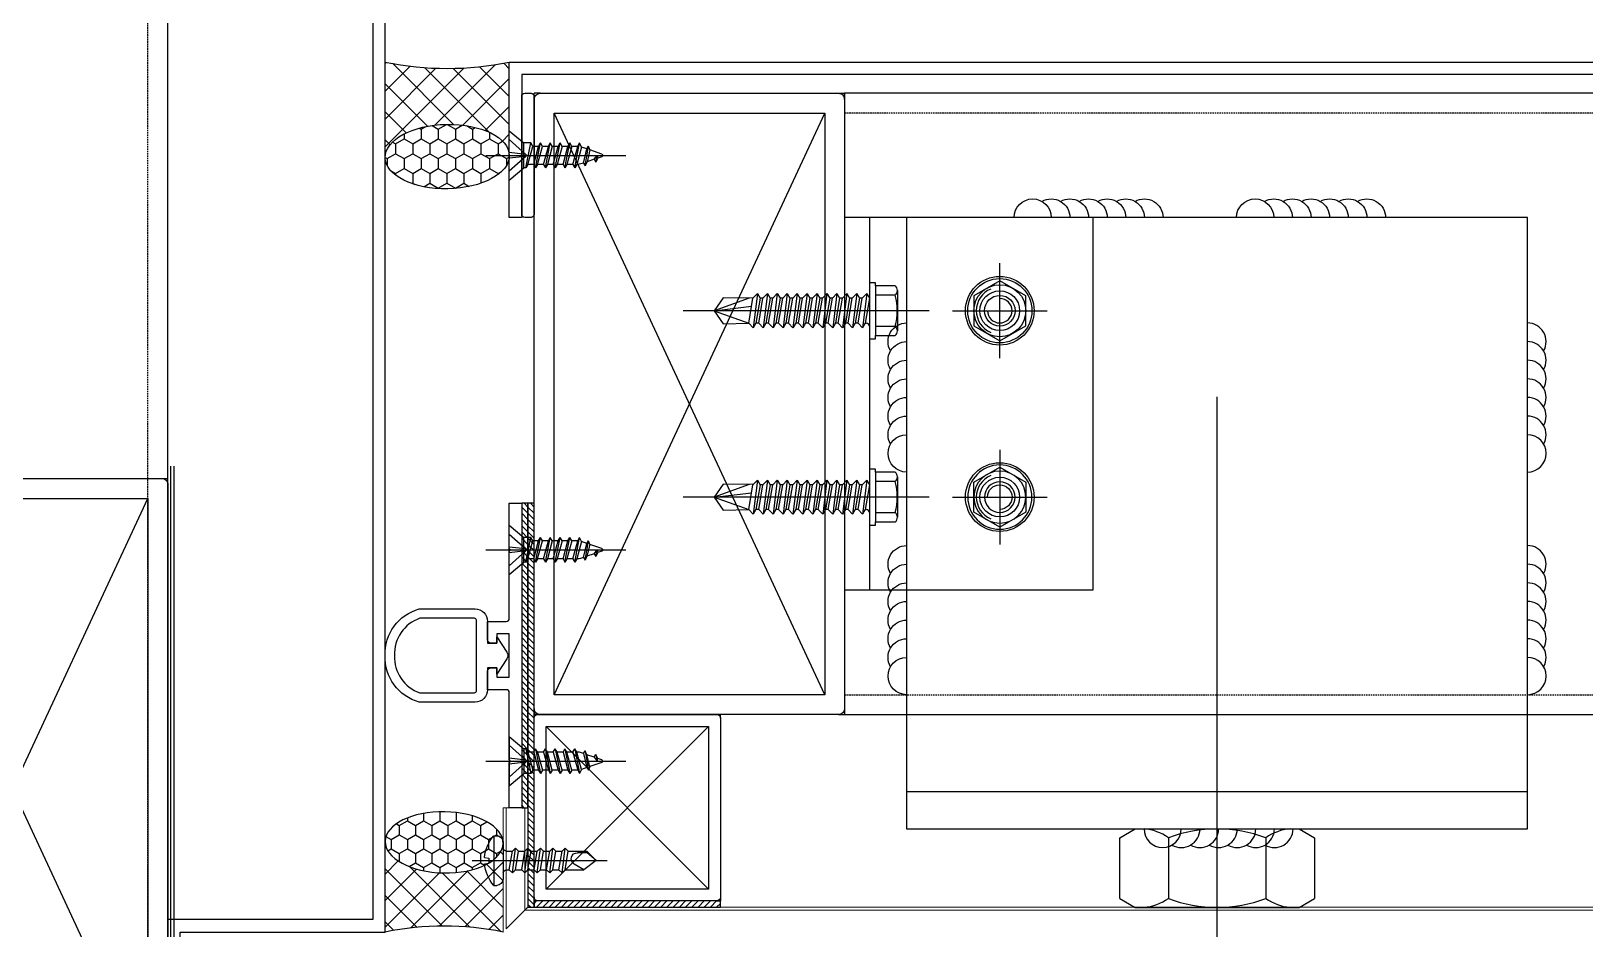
# Model space of a CAD drawing. Header units: millimetres. Extents: x 7297 to 60227, y -7497 to 19324.
# Drawn here: x 54327.1 to 54577.4, y 257 to 401.5 of the extents above; entities that cross this region are included whole.
import ezdxf

# ---------------------------------------------------------------- set-up
doc = ezdxf.new("R2010")
doc.units = ezdxf.units.MM
doc.linetypes.add('HIDDEN', pattern=[0.375, 0.25, -0.125])
for name, color, linetype in [('NS_AL_MOLD', 7, 'Continuous'), ('NS_BRACKET_NUTS', 1, 'Continuous'), ('NS_CAULKING', 8, 'Continuous'), ('NS_COL_CYAN', 4, 'Continuous'), ('NS_COL_MAGENTA', 6, 'Continuous'), ('NS_COL_RED', 1, 'Continuous'), ('NS_COL_WHITE', 7, 'Continuous'), ('NS_COL_YELLOW', 2, 'Continuous'), ('NS_FRAME', 253, 'Continuous'), ('NS_GASKET_3M', 150, 'Continuous'), ('NS_PIPE_FRAME', 2, 'Continuous'), ('NS_RIVET_SCREW', 1, 'Continuous'), ('NS_WATERPROOF', 150, 'Continuous'), ('NS_WELD', 1, 'Continuous')]:
    doc.layers.add(name, color=color, linetype=linetype)
doc.layers.add('NS_AL_PANEL', color=32, linetype='Continuous', lineweight=9)

# ---------------------------------------------------------------- blocks, each defined once
blk = doc.blocks.new('*U248')
blk.add_lwpolyline([(0, 0), (100.0000000000436, 0), (100.0000000000436, 1161.992852648716), (0, 1161.992852648716)], close=True)
at = {"linetype": 'HIDDEN'}
blk.add_lwpolyline([(3.199999999999818, 0), (96.80000000004381, 0), (96.80000000004381, 1161.992852648716), (3.199999999999818, 1161.992852648716)], close=True, dxfattribs=at)
blk = doc.blocks.new('*U238')
blk.add_lwpolyline([(0, 0), (50, 0), (50, 1157.999999999938), (0, 1157.999999999938)], close=True)
at = {"linetype": 'HIDDEN'}
blk.add_lwpolyline([(3.199999999999818, 0), (46.80000000000018, 0), (46.80000000000018, 1157.999999999938), (3.199999999999818, 1157.999999999938)], close=True, dxfattribs=at)
blk = doc.blocks.new('*U101')
for p, q in [((1.000000000141881, 99.99999999998907), (1.382431946694851e-10, 99.99999999998543)), ((1.418811734765768e-10, 98.99999999998907), (1.382431946694851e-10, 99.99999999998543)), ((2.291926648467779e-10, 98.99999999998907), (3.637978807091713e-12, 0.9999999999890861)), ((49.00000000033106, 99.99999999998907), (1.000000000229193, 99.99999999998907)), ((49.00000000014188, 99.99999999998907), (50.00000000014552, 99.99999999998543)), ((50.00000000014188, 98.99999999998907), (50.00000000014552, 99.99999999998543)), ((50.00000000000364, 0.9999999999890861), (50.00000000033106, 98.99999999998907)), ((3.20000000005166, 3.199999999957071), (46.80000000028303, 96.80000000002109)), ((46.80000000001382, 3.200000000000728), (3.200000000219006, 96.79999999996288)), ((3.637978807091713e-12, 0.999999999996362), (0, 0)), ((1.000000000003638, -3.637978807091713e-12), (0, 0)), ((50.00000000000364, 0.9999999999890861), (50.00000000000728, -7.275957614183426e-12)), ((1.000000000003638, -1.091393642127514e-11), (49.00000000000364, -1.091393642127514e-11)), ((49.00000000000364, -1.091393642127514e-11), (50.00000000000728, -7.275957614183426e-12))]:
    blk.add_line(p, q)
blk.add_lwpolyline([(3.200000000219006, 96.79999999997743), (3.200000000008004, 3.200000000000728), (46.80000000001382, 3.200000000000728), (46.80000000032669, 96.79999999997743)], close=True)
for centre, radius, start, end in [((1.000000000225555, 98.99999999999271), 0.9999999999962358, 89.99999999979156, 180.0000000002084), ((49.00000000032742, 98.99999999998543), 1.000000000003558, 2.08440831604393e-10, 89.99999999979156), ((1.000000000007276, 0.999999999992724), 1.000000000003781, 180.0000000002084, 269.9999999997916), ((49.00000000000728, 0.9999999999854481), 0.9999999999964124, 269.9999999997916, 2.08440831604393e-10)]:
    blk.add_arc(centre, radius, start, end)
blk = doc.blocks.new('A$C33544E7F')
for p, q in [((3.967989223077893, -0.0006209570019564), (3.967989227734506, 22.54494357233125)), ((3.532637471216729, 18.0082019177571), (2.896037422819063, 17.70004020916167)), ((2.896037422819063, 17.70004020915803), (3.967989226919597, 17.8872779988742)), ((3.339269293006509, 17.44414016961309), (2.896037422819063, 17.70004020916167)), ((3.339269293006509, 17.44414016961309), (3.967989226919597, 17.8872779988742)), ((3.749749967362732, 18.64152667290182), (3.532637471216729, 18.0082019177571)), ((3.967989226919597, 17.8872779988742), (3.532637471216729, 18.0082019177571)), ((4.186228486592881, 18.64152667290182), (4.840566924423911, 16.73279852250562)), ((1.96798922435846, 14.29961012196509), (5.967989223194307, 15.08701168530751)), ((2.301045698230154, 15.96442851056053), (5.444373333943076, 16.52029700609273)), ((2.937645746627822, 16.27259021915961), (2.301045698230154, 15.96442851056417)), ((2.7442775684176, 15.7085284710156), (2.301045698230154, 15.96442851056053)), ((5.308039342751727, 15.36916509889124), (2.511296310811303, 14.61328861458241)), ((2.7442775684176, 15.7085284710156), (2.587890548515133, 15.25234205703236)), ((2.7442775684176, 15.7085284710156), (5.001141463289967, 16.26439696627858)), ((3.339269293006509, 17.44414016961309), (2.937645746627822, 16.27259021915961)), ((4.840566924423911, 16.73279852250562), (2.937645746627822, 16.27259021915961)), ((4.840566924423911, 16.73279852250562), (5.444373333943076, 16.52029700609273)), ((5.001141463289967, 16.26439696627858), (5.444373333943076, 16.52029700609273)), ((5.001141463289967, 16.26439696627858), (5.308039342751727, 15.36916509889124)), ((5.308039342751727, 15.36916509889124), (5.967989223194307, 15.08701168530751)), ((5.424682136741465, 14.77333319269382), (5.967989223194307, 15.08701168530751)), ((2.511296310811303, 14.61328861458241), (1.96798922435846, 14.29961012196509)), ((2.511296310811303, 13.9859316293514), (1.96798922435846, 14.29961012196509)), ((1.967989224474876, 12.72480699528387), (5.967989223194307, 13.5122085586263)), ((2.511296310811303, 13.0384854879012), (1.96798922435846, 12.72480699528387)), ((2.511296310811303, 12.41112850266654), (1.96798922435846, 12.72480699528387)), ((2.511296310811303, 14.79272172808123), (2.511296310811303, 14.61328861458241)), ((2.511296310811303, 13.9859316293514), (5.424682136741465, 14.77333319269382)), ((2.511296310811303, 13.9859316293514), (2.511296310927718, 13.0384854879012)), ((5.424682136741465, 13.82588705123999), (2.511296310811303, 13.0384854879012)), ((2.511296310811303, 12.41112850266654), (5.424682136741465, 13.19853006600897)), ((5.424682136741465, 14.77333319269382), (5.424682136741465, 13.82588705123999)), ((5.424682136741465, 13.82588705123999), (5.967989223194307, 13.5122085586263)), ((5.424682136741465, 13.19853006600897), (5.967989223194307, 13.5122085586263)), ((5.424682136741465, 13.19853006600897), (5.424682136741465, 12.25108392455877)), ((1.967989224474876, 11.15000386859901), (5.967989223194307, 11.93740543194144)), ((2.511296310927718, 11.46368236121634), (1.967989224474876, 11.15000386859901)), ((2.511296310927718, 10.83632537598169), (1.967989224474876, 11.15000386859901)), ((1.967989224474876, 9.575200741914161), (5.967989223194307, 10.36260230525658)), ((2.511296310927718, 12.41112850266654), (2.511296310927718, 11.46368236121634)), ((5.424682136741465, 12.25108392455877), (2.511296310927718, 11.46368236121634)), ((2.511296310927718, 10.83632537598169), (5.424682136741465, 11.62372693932411)), ((2.511296310927718, 10.83632537598169), (2.511296310927718, 9.888879234531487)), ((5.424682136741465, 10.67628079787391), (2.511296310927718, 9.888879234531487)), ((2.511296310927718, 9.261522249300468), (5.424682136741465, 10.0489238126429)), ((5.424682136741465, 12.25108392455877), (5.967989223194307, 11.93740543194144)), ((5.424682136741465, 11.62372693932411), (5.967989223194307, 11.93740543194144)), ((5.424682136741465, 11.62372693932411), (5.424682136741465, 10.67628079787391)), ((5.424682136741465, 10.67628079787391), (5.967989223194307, 10.36260230525658)), ((5.424682136741465, 10.0489238126429), (5.967989223194307, 10.36260230525658)), ((5.424682136741465, 10.0489238126429), (5.424682136741465, 9.10147767118906)), ((2.511296310927718, 9.888879234531487), (1.967989224474876, 9.575200741914161)), ((2.511296310927718, 9.261522249300468), (1.967989224474876, 9.575200741914161)), ((1.967989224474876, 8.000397615232941), (5.967989223194307, 8.78779917857537)), ((2.511296310927718, 8.314076107846631), (1.967989224474876, 8.000397615232941)), ((2.511296310927718, 7.686719122615613), (1.967989224474876, 8.000397615232941)), ((2.511296310927718, 9.261522249300468), (2.511296310927718, 8.314076107846631)), ((2.511296310927718, 8.314076107846631), (5.424682136741465, 9.10147767118906)), ((2.511296310927718, 7.686719122615613), (5.424682136741465, 8.474120685958042)), ((2.511296310927718, 7.686719122615613), (2.511296310927718, 6.739272981165413)), ((2.511296310927718, 6.739272981165413), (5.424682136741465, 7.52667454450784)), ((5.424682136741465, 9.10147767118906), (5.967989223194307, 8.78779917857537)), ((5.424682136741465, 8.474120685958042), (5.967989223194307, 8.78779917857537)), ((5.424682136741465, 8.474120685958042), (5.424682136741465, 7.52667454450784)), ((5.424682136741465, 7.52667454450784), (5.967989223194307, 7.212996051890513)), ((0.0042376529891044, 3.756973131221457), (1.96798922435846, 6.095136480798828)), ((3.797420368879101, 6.409471330480299), (1.415876286686398, 3.756973131221457)), ((1.967989224474876, 6.425594488548085), (5.967989223194307, 7.212996051890513)), ((2.511296310927718, 6.739272981165413), (1.967989224474876, 6.425594488548085)), ((1.96798922435846, 6.425594488548085), (1.96798922435846, 6.095136480798828)), ((1.96798922435846, 6.095136480798828), (5.967989223194307, 6.095136480798828)), ((3.797420368879101, 6.409471330480299), (3.501884765224531, 3.756973131221457)), ((6.520102160982788, 3.756973131221457), (4.138558078790082, 6.409471330480299)), ((4.138558078790082, 6.409471330480299), (4.434093682444654, 3.756973131221457)), ((5.967989223194307, 7.212996051890513), (5.967989223194307, 6.095136480798828)), ((7.931740794563665, 3.756973131221457), (5.967989223194307, 6.095136480798828)), ((0.0042376529891044, 3.756973131221457), (7.931740794563665, 3.756973131221457))]:
    blk.add_line(p, q)
for centre, radius, start, end in [((3.967989226919597, 18.55112901173925), 0.2362204723708475, 22.50000000085741, 157.4999999991426), ((3.928619145066477, 14.79272172808123), 1.417322834225083, 161.0775753121209, 180), ((3.967989223776384, 6.256326175731371), 0.2292317009388592, 41.91906411264806, 138.0809358873519)]:
    blk.add_arc(centre, radius, start, end)
blk = doc.blocks.new('*U98')
for p, q in [((1.000000000003638, 49.99999999998909), (0, 49.99999999998545)), ((3.637978807091713e-12, 48.99999999998909), (0, 49.99999999998545)), ((9.094947017729282e-11, 48.99999999998909), (3.637978807091713e-12, 0.9999999999890861)), ((49.00000000019281, 49.99999999998909), (1.000000000090949, 49.99999999998909)), ((3.20000000005166, 3.199999999957071), (46.80000000014479, 46.8000000000211)), ((46.80000000001382, 3.200000000000728), (3.200000000080763, 46.79999999996289)), ((49.00000000000364, 49.99999999998909), (50.00000000000728, 49.99999999998545)), ((50.00000000000364, 48.99999999998909), (50.00000000000728, 49.99999999998545)), ((50.00000000000364, 0.9999999999890861), (50.00000000019281, 48.99999999998909)), ((3.637978807091713e-12, 0.999999999996362), (0, 0)), ((1.000000000003638, -3.637978807091713e-12), (0, 0)), ((50.00000000000364, 0.9999999999890861), (50.00000000000728, -7.275957614183426e-12)), ((1.000000000003638, -1.091393642127514e-11), (49.00000000000364, -1.091393642127514e-11)), ((49.00000000000364, -1.091393642127514e-11), (50.00000000000728, -7.275957614183426e-12))]:
    blk.add_line(p, q)
blk.add_lwpolyline([(3.200000000080763, 46.79999999997744), (3.200000000008004, 3.200000000000728), (46.80000000001382, 3.200000000000728), (46.80000000018845, 46.79999999997744)], close=True)
for centre, radius, start, end in [((1.000000000087311, 48.99999999999272), 0.9999999999962358, 89.99999999979156, 180.0000000002084), ((49.00000000018917, 48.99999999998545), 1.000000000003558, 2.08440831604393e-10, 89.99999999979156), ((1.000000000007276, 0.999999999992724), 1.000000000003781, 180.0000000002084, 269.9999999997916), ((49.00000000000728, 0.9999999999854481), 0.9999999999964124, 269.9999999997916, 2.08440831604393e-10)]:
    blk.add_arc(centre, radius, start, end)
blk = doc.blocks.new('피스')
for p, q in [((-0.5, 2.979417234224456), (-0.3999999999941792, 2.303861639979004)), ((0, 4.994234959285676), (-1.45519e-11, -16.76617960838484)), ((0.5, 2.979417234226275), (0.4000000000087312, 2.303861639979004)), ((-4, 1.5), (-4, 1.000000000001818)), ((-4, 1.5), (4, 1.5)), ((-3, 0), (3, 0)), ((-0.3999999999941792, 2.303861639979004), (0.4000000000087312, 2.303861639979004)), ((4, 1.5), (4, 1)), ((2, -1.5), (-2, -2)), ((-1.5, -1.5), (-2, -2)), ((-2, -2), (-1.5, -2.5)), ((-1.5, -0.499999999998181), (-1.5, -1.5)), ((1.5, -1), (-1.5, -1.5)), ((1.5, -2), (-1.5, -2.5)), ((-1.5, -2.5), (-1.5, -3.5)), ((1.5, -0.5), (1.5, -1)), ((1.5, -1), (2, -1.5)), ((2, -1.5), (1.5, -2)), ((1.5, -2), (1.5, -3)), ((-1.5, -3.5), (-2, -4)), ((2, -3.5), (-2, -4)), ((-2, -4), (-1.5, -4.5)), ((1.5, -3), (-1.5, -3.5)), ((1.5, -4), (-1.5, -4.5)), ((-1.5, -4.5), (-1.5, -5.5)), ((1.5, -5), (-1.5, -5.5)), ((1.5, -3), (2, -3.5)), ((2, -3.5), (1.5, -4)), ((1.5, -4), (1.5, -5)), ((1.5, -5), (2, -5.5)), ((-1.5, -5.5), (-2, -6)), ((2, -5.5), (-2, -6)), ((-2, -6), (-1.5, -6.5)), ((-1.5, -7.5), (-2, -8)), ((2, -7.5), (-2, -8)), ((1.5, -6), (-1.5, -6.5)), ((-1.5, -6.5), (-1.5, -7.5)), ((1.5, -7), (-1.5, -7.5)), ((2, -5.5), (1.5, -6)), ((1.5, -6), (1.5, -7)), ((1.5, -7), (2, -7.5)), ((2, -7.5), (1.5, -8)), ((-2, -8), (-1.5, -8.5)), ((-1.5, -9.5), (-2, -10)), ((2, -9.5), (-2, -10)), ((-2, -10), (-1.5, -10.5)), ((1.5, -8), (-1.5, -8.5)), ((-1.5, -8.5), (-1.5, -9.5)), ((1.5, -9), (-1.5, -9.5)), ((1.5, -10), (-1.5, -10.5)), ((1.5, -8), (1.5, -9)), ((1.5, -9), (2, -9.5)), ((2, -9.5), (1.5, -10)), ((1.5, -10), (1.5, -13.02794578865905)), ((-1.5, -10.5), (-1.5, -13.5)), ((-1.269135901500703, -13.5375327857655), (-1.269135901500703, -11.96914375120104)), ((1.5, -13.02794578865905), (0.5961351330624894, -11.4678394157454)), ((0, -15), (-1.5, -13.5)), ((0, -15), (-1.269135901500703, -13.5375327857655)), ((0, -15), (1.5, -13.02794578865905))]:
    blk.add_line(p, q)
for centre, radius, start, end in [((0, -3.083333333335759), 6.08333333333516, 94.71456054081824, 131.1120904393839), ((0, -3.083333333335759), 6.08333333333516, 48.88790956061607, 85.28543945918176), ((-3, 1.000000000001818), 1, 180, 270), ((-2, -0.499999999998181), 0.5, 0, 90), ((2, -0.5), 0.5, 90, 180), ((3, 1), 1, 270, 0), ((-0.2691359015007038, -11.96914375120104), 1, 30.08633172329508, 180)]:
    blk.add_arc(centre, radius, start, end)
blk = doc.blocks.new('N-SCREW')
blk.add_blockref('피스', (17.25025960282073, -1.028045323091646))
blk = doc.blocks.new('-AS0-DFASDFASD+7SDFDE')
for p, q in [((140.3435298343716, -30.25505280613671), (139.8065940840238, -31.185052806137)), ((140.3435298343716, -30.25505280613671), (144.0065940840282, -30.25505280613671)), ((144.0065940840282, -30.25505280613671), (144.5435298343723, -31.185052806137)), ((139.8065940840238, -31.185052806137), (139.8065940840238, -41.08505280613664)), ((144.5435298343723, -31.185052806137), (144.5435298343723, -41.08505280613664)), ((144.0065940840282, -33.19056643327004), (140.3435298343716, -33.19056643327004)), ((144.0065940840282, -39.07953917900451), (140.3435298343716, -39.07953917900451)), ((139.8065940840238, -41.08505280613664), (140.3435298343716, -42.01505280613693)), ((144.5435298343723, -41.08505280613664), (144.0065940840282, -42.01505280613693)), ((144.0065940840282, -42.01505280613693), (140.3435298343716, -42.01505280613693))]:
    blk.add_line(p, q)
for centre, radius, start, end in [((142.7324242486716, -31.48457002870074), 2.935513627132909, 184.6551145713956, 215.5320117096249), ((141.6176996697245, -31.48457002870074), 2.935513627132909, 324.4679882903751, 355.3448854286044), ((148.1486536267398, -36.13505280613682), 8.342059542711699, 159.3309946666314, 200.6690053333686), ((136.2014702916599, -36.13505280613682), 8.342059542711699, 339.3309946666314, 20.6690053333686), ((142.7324242486716, -40.78553558357381), 2.935513627132909, 144.4679882903751, 175.3448854286044), ((141.6176996697245, -40.78553558357381), 2.935513627132909, 4.655114571395636, 35.53201170962491)]:
    blk.add_arc(centre, radius, start, end)
blk = doc.blocks.new('A$C0843732F')
for centre, start in [((0, -3), 90), ((1.455191522836685e-11, -6), 149.9999999999376), ((1.455191522836685e-11, -9), 149.9999999999376), ((4.365574568510056e-11, -12), 149.9999999999376), ((2.91038304567337e-11, -15), 149.9999999999376), ((4.365574568510056e-11, -18), 149.9999999999376), ((4.365574568510056e-11, -21), 149.9999999999376)]:
    blk.add_arc(centre, 3, start, 270)
blk = doc.blocks.new('HEXA-5.5X30')
for p, q in [((-4.5, -3.2501649716869), (-4.5, 3.2501649716869)), ((0.4330127025023103, -2.75), (1.10832778736949, 2.75)), ((0.6753150848671794, 2), (1.10832778736949, 2.75)), ((1.10832778736949, 2.75), (1.832594368606806, 2)), ((2.033012702129781, -2.75), (2.708327786996961, 2.75)), ((2.275315085425973, 2), (2.708327786996961, 2.75)), ((2.708327786996961, 2.75), (3.432594368234277, 2)), ((3.633012701757252, -2.75), (4.308327786624432, 2.75)), ((3.875315085053444, 2), (4.308327786624432, 2.75)), ((4.308327786624432, 2.75), (5.032594367861748, 2)), ((5.233012702316046, -2.75), (5.908327787183225, 2.75)), ((5.475315085612237, 2), (5.908327787183225, 2.75)), ((5.908327787183225, 2.75), (6.632594368420541, 2)), ((6.833012701943517, -2.75), (7.508327786810696, 2.75)), ((7.075315085239708, 2), (7.508327786810696, 2.75)), ((7.508327786810696, 2.75), (8.232594368048012, 2)), ((8.43301270250231, -2.75), (9.10832778736949, 2.75)), ((8.67531508486718, 2), (9.10832778736949, 2.75)), ((9.10832778736949, 2.75), (9.832594368606806, 2)), ((10.03301270212978, -2.75), (10.70832778699696, 2.75)), ((10.27531508542597, 2), (10.70832778699696, 2.75)), ((10.70832778699696, 2.75), (11.43259436823428, 2)), ((11.63301270175725, -2.75), (12.30832778662443, 2.75)), ((11.87531508505344, 2), (12.30832778662443, 2.75)), ((12.30832778662443, 2.75), (13.03259436786175, 2)), ((13.23301270231605, -2.75), (13.90832778718323, 2.75)), ((14.83301270194352, -2.75), (15.5083277868107, 2.75)), ((16.43301270250231, -2.75), (17.10832778736949, 2.75)), ((18.03301270212978, -2.75), (18.70832778699696, 2.75)), ((-9.614745074883103, 0), (29.99409332219511, 0)), ((0, -2), (0.6753150848671794, 2)), ((0.6753150848671794, 2), (0.5, 2)), ((1.832594368606806, 2), (1.157279282808304, -2)), ((1.600000000558794, -2), (2.275315085425973, 2)), ((1.832594368606806, 2), (2.275315085425973, 2)), ((3.432594368234277, 2), (2.757279283367097, -2)), ((3.200000000186265, -2), (3.875315085053444, 2)), ((3.432594368234277, 2), (3.875315085053444, 2)), ((5.032594367861748, 2), (4.357279282994568, -2)), ((4.799999999813735, -2), (5.475315085612237, 2)), ((5.032594367861748, 2), (5.475315085612237, 2)), ((6.632594368420541, 2), (5.957279283553362, -2)), ((6.400000000372529, -2), (7.075315085239708, 2)), ((6.632594368420541, 2), (7.075315085239708, 2)), ((8.232594368048012, 2), (7.557279283180833, -2)), ((8, -2), (8.67531508486718, 2)), ((8.232594368048012, 2), (8.67531508486718, 2)), ((9.832594368606806, 2), (9.157279282808304, -2)), ((9.600000000558794, -2), (10.27531508542597, 2)), ((9.832594368606806, 2), (10.27531508542597, 2)), ((11.43259436823428, 2), (10.7572792833671, -2)), ((11.20000000018626, -2), (11.87531508505344, 2)), ((11.43259436823428, 2), (11.87531508505344, 2)), ((13.03259436786175, 2), (12.35727928299457, -2)), ((13.03259436786175, 2), (13.47531508561224, 2)), ((14.63259436842054, 2), (15.07531508523971, 2)), ((16.23259436804801, 2), (16.67531508486718, 2)), ((17.83259436860681, 2), (18.27531508542597, 2)), ((25, 0), (18.97483951319009, -0.7113557225093246)), ((19.38502300251275, -2.009839261882007), (25, 0)), ((25, 0), (19.43259436823428, 2)), ((0.4330127025023103, -2.75), (0, -2)), ((1.157279282808304, -2), (0.4330127025023103, -2.75)), ((1.157279282808304, -2), (1.600000000558794, -2)), ((2.033012702129781, -2.75), (1.600000000558794, -2)), ((2.757279283367097, -2), (2.033012702129781, -2.75)), ((2.757279283367097, -2), (3.200000000186265, -2)), ((3.633012701757252, -2.75), (3.200000000186265, -2)), ((4.357279282994568, -2), (3.633012701757252, -2.75)), ((4.357279282994568, -2), (4.799999999813735, -2)), ((5.233012702316046, -2.75), (4.799999999813735, -2)), ((5.957279283553362, -2), (5.233012702316046, -2.75)), ((5.957279283553362, -2), (6.400000000372529, -2)), ((6.833012701943517, -2.75), (6.400000000372529, -2)), ((7.557279283180833, -2), (6.833012701943517, -2.75)), ((7.557279283180833, -2), (8, -2)), ((8.43301270250231, -2.75), (8, -2)), ((9.157279282808304, -2), (8.43301270250231, -2.75)), ((9.157279282808304, -2), (9.600000000558794, -2)), ((10.03301270212978, -2.75), (9.600000000558794, -2)), ((10.7572792833671, -2), (10.03301270212978, -2.75)), ((10.7572792833671, -2), (11.20000000018626, -2)), ((11.63301270175725, -2.75), (11.20000000018626, -2)), ((12.35727928299457, -2), (11.63301270175725, -2.75)), ((12.35727928299457, -2), (12.79999999981374, -2)), ((13.95727928355336, -2), (14.40000000037253, -2)), ((15.55727928318083, -2), (16, -2)), ((17.1572792828083, -2), (17.60000000055879, -2))]:
    blk.add_line(p, q)
for points in [[(-4.142479999922216, -2.5, 0.4766933521268039), (-4.142479999922216, -4), (-1, -4), (-1, 4), (-4.142479999922216, 4, 0.4766933521268419), (-4.142479999922216, 2.5)], [(-1, 2.5), (-4.142479999922216, 2.5, 0.1362572473525132), (-4.142479999922216, -2.5), (-1, -2.5)]]:
    blk.add_lwpolyline(points, format="xyb")
for points in [[(-1, -4), (-1, -4.5), (0, -4.5), (0, 4.5), (-1, 4.5), (-1, 4)], [(18.75349174067378, -2.003922115080059), (23.56000000052154, -2.100000000093132), (25, 0), (23.56000000052154, 2.100000000093132), (19.42822866141796, 2.004520821850747)]]:
    blk.add_lwpolyline(points)
for points in [[(13.90832778718323, 2.75), (14.63259436842054, 2), (13.95727928355336, -2), (13.23301270231605, -2.75), (12.79999999981374, -2), (13.47531508561224, 2)], [(15.5083277868107, 2.75), (16.23259436804801, 2), (15.55727928318083, -2), (14.83301270194352, -2.75), (14.40000000037253, -2), (15.07531508523971, 2)], [(17.10832778736949, 2.75), (17.83259436860681, 2), (17.1572792828083, -2), (16.43301270250231, -2.75), (16, -2), (16.67531508486718, 2)], [(18.70832778699696, 2.75), (19.43259436823428, 2), (18.7572792833671, -2), (18.03301270212978, -2.75), (17.60000000055879, -2), (18.27531508542597, 2)]]:
    blk.add_lwpolyline(points, close=True)
blk.add_arc((0.5, 2.5), 0.5, 180, 270)
blk = doc.blocks.new('M10-H')
for p, q in [((0, 15.5), (0, -15.5)), ((-15.5, 0), (15.5, 0))]:
    blk.add_line(p, q)
blk.add_lwpolyline([(-4.90747728811175, 8.5), (-9.8149545762235, 0), (-4.90747728811175, -8.5), (4.907477288111521, -8.5), (9.8149545762235, 0), (4.90747728811175, 8.5), (-4.90747728811175, 8.5)])
for radius in [10.5, 8.49999999999991, 5]:
    blk.add_circle((0, 0), radius)
blk.add_arc((0, 0), 4, 90, 0)

msp = doc.modelspace()

# ---------------------------------------------------------------- hatches: boundary and pattern name
at = {"layer": 'NS_CAULKING'}
h = msp.add_hatch(dxfattribs=at)
h.set_pattern_fill('ANSI37', color=256, angle=-2.544443745170813e-14)
h.set_pattern_definition([(44.99999999999999, (-39387.12314025775, 30103.63451029931), (-2.245064030267287, 2.245064030267289), []), (135, (-39387.12314025775, 30103.63451029931), (-2.245064030267289, -2.245064030267287), [])])
edge = h.paths.add_edge_path()
edge.add_line((54404.13288825473, 381.5338058529915), (54404.13288825473, 396.5338058529915))
edge.add_arc((54394.1328882552, 446.0338058470834), 50.49999999409596, 258.57881372297413, 281.4211862756794, ccw=False)
edge.add_line((54384.13288825473, 396.5338058532243), (54384.13288825473, 381.1588058545922))
edge.add_ellipse((54394.13288825473, 381.3463058537773), major_axis=(10, 0.1874999991996447), ratio=0.518658837433599, start_angle=0, end_angle=180, ccw=False)
h = msp.add_hatch(dxfattribs=at)
h.set_pattern_fill('HONEY', color=256, scale=0.5, angle=-90.00000000000006)
h.set_pattern_definition([(270, (-39291.34607788382, 30039.4777060448), (1.374815322499998, -2.381250000000001), [1.5875, -3.175]), (29.99999999999994, (-39291.34607788382, 30039.4777060448), (1.374815331511697, 2.381249994797094), [1.5875, -3.175]), (329.9999999999999, (-39291.34607788382, 30039.4777060448), (2.749630654011694, -5.202906825434034e-09), [-3.175, 1.5875])])
edge = h.paths.add_edge_path()
edge.add_ellipse((54394.13288825473, 381.3463058537773), major_axis=(10, 0.1874999991996447), ratio=0.518658837433599, start_angle=0, end_angle=360)
h = msp.add_hatch(dxfattribs=at)
h.set_pattern_fill('HONEY', color=256, scale=0.4750054791572278, angle=-90.00000000000006)
h.set_pattern_definition([(270, (-34478.62736636054, 28540.0427909412), (1.30608962203362, -2.262213594486299), [1.508142396324198, -3.016284792648396]), (29.99999999999994, (-34478.62736636054, 28540.0427909412), (1.306089630594834, 2.26221358954348), [1.508142396324198, -3.016284792648396]), (329.9999999999999, (-34478.62736636054, 28540.0427909412), (2.612179252628453, -4.942818499251408e-09), [-3.016284792648396, 1.508142396324198])])
edge = h.paths.add_edge_path()
edge.add_ellipse((54393.63277802712, 270.9620931419222), major_axis=(9.500109583144562, -0.1781270539236141), ratio=0.5186588374335992, start_angle=0, end_angle=360, ccw=False)
h = msp.add_hatch(dxfattribs=at)
h.set_pattern_fill('ANSI37', color=256, scale=0.9500109583144556, angle=-2.544443745170813e-14)
h.set_pattern_definition([(44.99999999999999, (-34569.61662517095, 28600.99245803344), (-2.132835430871539, 2.132835430871542), []), (135, (-34569.61662517095, 28600.99245803344), (-2.132835430871542, -2.132835430871539), [])])
edge = h.paths.add_edge_path()
edge.add_line((54403.13288761026, 270.7839660879717), (54403.13288761026, 256.5338017132626))
edge.add_arc((54393.63277802752, 209.5082592823046), 47.97555338927111, 438.5788137243206, 461.4211862770259)
edge.add_line((54384.13266844398, 256.5338017130298), (54384.13266844398, 271.1402201958144))
edge.add_ellipse((54393.63277802712, 270.9620931419222), major_axis=(9.500109583144562, -0.1781270539236141), ratio=0.5186588374335991, start_angle=180, end_angle=360)
at = {"layer": 'NS_GASKET_3M'}
h = msp.add_hatch(dxfattribs=at)
h.set_pattern_fill('JIS_WOOD', color=256, angle=90.00000000010407, style=0, pattern_type=2)
h.set_pattern_definition([(135.0000000001046, (62968.73981496007, 6508.318765219828), (-0.4999999991600762, -0.4999999991619025), [])])
h.paths.add_polyline_path([(54406.13288760705, 325.536281780197), (54406.13288760997, 276.5338017130589), (54407.13288760997, 276.5338017130589), (54407.13288760705, 325.536281780197)])
h = msp.add_hatch(dxfattribs=at)
h.set_pattern_fill('JIS_WOOD', color=256, angle=90.00000000010407, style=0, pattern_type=2)
h.set_pattern_definition([(135.0000000001046, (62967.73981496024, 6508.318765219828), (-0.4999999991600762, -0.4999999991619025), [])])
h.paths.add_polyline_path([(54407.132887607, 325.536281780197), (54407.13288760682, 260.5338017126805), (54408.13288760682, 260.5338017126805), (54408.132887607, 325.536281780197)])
h = msp.add_hatch(dxfattribs=at)
h.set_pattern_fill('JIS_WOOD', color=256, angle=1.040677491774863e-10, style=0, pattern_type=2)
h.set_pattern_definition([(45.00000000010459, (63177.90905805185, -5746.081918702458), (-0.4999999991619025, 0.4999999991600761), [])])
h.paths.add_polyline_path([(54408.13288760682, 260.5338017132626), (54438.13288760676, 260.5338017131462), (54438.13288760676, 261.5338017131462), (54408.13288760682, 261.5338017132626)])

# ---------------------------------------------------------------- linework, layer by layer
at = {"layer": 'NS_AL_MOLD', "ltscale": 2}
msp.add_lwpolyline([(54406.12849108778, 301.0350417466279), (54406.12849108778, 276.5338017130589), (54404.12849108778, 276.5338017146014), (54404.12849108778, 283.7838017712957), (54404.32849104256, 284.033801714776), (54404.12849109127, 284.283801653949), (54404.12849108941, 295.0362817787709, 0.4142135623091626), (54403.62849108941, 295.5362817786545), (54400.62848953561, 295.5362817786545), (54400.62848953561, 298.5338017552886, -0.4142135383686255), (54401.1284895355, 299.0338017143104), (54402.12848953457, 299.0338017145432), (54402.12848953503, 297.5362817786545), (54404.12849006554, 297.5362817786545), (54404.12849177312, 301.0350417466279), (54404.12849006554, 304.5338017146014), (54402.12848953503, 304.5338017146014), (54402.12848953457, 303.0362817787127), (54401.1284895355, 303.0362817789455, -0.4142135383686253), (54400.62848953561, 303.5362817379673), (54400.62848953561, 306.5338017146014), (54403.62849108941, 306.5338017146014, 0.4142135623091628), (54404.12849108941, 307.033801714485), (54404.12849109127, 317.7862818393069), (54404.32849104256, 318.0362817784799), (54404.12849108778, 318.2862817219602), (54404.12849108778, 325.5362817786545), (54406.12849108778, 325.536281780197)], format="xyb", close=True, dxfattribs=at)
at = {"layer": 'NS_AL_PANEL'}
for p, q in [((54407.13728413966, 276.5338017130589), (54403.13288761002, 276.5338017130589)), ((54403.13288761008, 256.5338017130589), (54403.13288761014, 276.5338017130589)), ((54403.63288761008, 257.0338017132626), (54403.63288761008, 276.5338017130589)), ((54406.63288761008, 260.0338017131462), (54406.63288761008, 276.5338017130589)), ((54407.13288761008, 260.5338017126805), (54407.13288761002, 276.5338017130589)), ((54407.13288761008, 260.5338017126805), (54403.63288761008, 257.0338017132626)), ((55671.12574025513, 260.5338017129425), (54407.13288760682, 260.533801712797)), ((55671.62574025193, 260.0338017128843), (54406.63288761008, 260.0338017131753))]:
    msp.add_line(p, q, dxfattribs=at)
at = {"layer": 'NS_CAULKING'}
for centre, radius, start, end in [((54394.1328882552, 446.0338058470834, -3.078640415864843e-09), 50.49999999409596, 258.5788137245293, 281.4211862754707), ((54393.63277802752, 209.5082592823046), 47.97555338927111, 78.5788137245293, 101.4211862754707)]:
    msp.add_arc(centre, radius, start, end, dxfattribs=at)
msp.add_ellipse((54394.13288825473, 381.3463058537773, -6.157273677149853e-09), major_axis=(10, 0.1874999991996447), ratio=0.518658837433599, dxfattribs=at)
at = {"layer": 'NS_CAULKING', "extrusion": (0, 0, -1)}
msp.add_ellipse((54393.63277802712, 270.9620931419222, -2.92473533485213e-09), major_axis=(9.500109583144559, -0.1781270539236141), ratio=0.5186588374335991, dxfattribs=at)
at = {"layer": 'NS_COL_CYAN'}
for points in [[(54382.1284910762, 754.5338017134081), (54382.12849107596, 258.5338017132917), (54349.12849107585, 258.5338017133208), (54349.12849107591, 249.5338017133208), (54351.12849107591, 249.5338017133208), (54351.12849107585, 256.5338017133208), (54384.12849107724, 256.5338017132917), (54384.1284910762, 756.5338017134081)], [(55672.2257402554, 394.5338058532243), (54406.13288760676, 394.5338058532243), (54406.13288760676, 371.5338017132917), (54404.13288760676, 371.5338017132917), (54404.13288760676, 396.5338058532243), (55674.2257402554, 396.5338058532243)]]:
    msp.add_lwpolyline(points, dxfattribs=at)
at = {"layer": 'NS_COL_MAGENTA', "ltscale": 50}
for centre in [(54483.13288760665, 356.5338017125932), (54483.13288760665, 326.5338017137574)]:
    msp.add_circle(centre, 5.527272727272727, dxfattribs=at)
for centre, start, end in [((54483.13288760665, 356.5338017131753), 112.6198647643486, 247.3801348562459), ((54483.13288760665, 326.5338017131753), 112.6198651437541, 247.3801352356514)]:
    msp.add_arc(centre, 3.781818181818291, start, end, dxfattribs=at)
at = {"layer": 'NS_COL_RED'}
for p, q in [((54518.13288760682, 131.3976870857032), (54518.13288760682, 342.6765148104778)), ((54468.13288760676, 279.133801713152), (54568.13288760676, 279.133801713152))]:
    msp.add_line(p, q, dxfattribs=at)
msp.add_lwpolyline([(54468.13288760676, 371.5338017131462), (54468.13288760676, 273.133801713152), (54568.13288760676, 273.133801713152), (54568.13288760676, 371.5338017131462)], close=True, dxfattribs=at)
at = {"layer": 'NS_COL_WHITE'}
for points in [[(54406.13288760653, 372.0338017132917), (54406.13288760653, 391.0338017134663, -0.414213562373095), (54406.63288760653, 391.5338017134663), (54407.63288760653, 391.5338017134663, -0.414213562373095), (54408.13288760653, 391.0338017134663), (54408.13288760653, 372.0338017132917, -0.414213562373095), (54407.63288760653, 371.5338017132917), (54406.63288760653, 371.5338017132917, -0.414213562373095)], [(54402.12848952706, 299.0350417466279), (54400.62848952706, 299.0350417466279), (54400.62848952706, 295.5350417466279, -0.4142135623730951), (54398.62848952706, 293.5350417466279), (54389.62849107701, 293.5350417466279, -0.3464128138583588), (54384.12849107701, 301.0350417466279, -0.3464128138583588), (54389.62849107701, 308.5350417466279), (54398.62848952706, 308.5350417466279, -0.4142135623730951), (54400.62848952706, 306.5350417466279), (54400.62848952706, 303.0350417466279), (54402.12848952706, 303.0350417466279), (54402.12848952706, 304.0350417466279), (54403.71807383376, 301.5782711566162, -0.1445643292020291), (54403.87848952706, 301.0350417466279, -0.1445643292020483), (54403.71807383376, 300.4918123366106), (54402.12848952706, 298.0350417466279)], [(54385.62903459477, 301.0350417466279, 0.332726782681372), (54389.74094425167, 295.0350417466279), (54398.52848952708, 295.0350417466279, 0.4142135623716747), (54398.82848952701, 295.3350417466163), (54398.82848952701, 301.0350417466279), (54398.82848952701, 306.7350417466105, 0.4142135623716747), (54398.52848952708, 307.0350417466279), (54389.74094425167, 307.0350417466279, 0.332726782681372)]]:
    msp.add_lwpolyline(points, format="xyb", close=True, dxfattribs=at)
for centre in [(54483.13288760665, 356.5338017131753), (54483.13288760665, 326.5338017131753)]:
    msp.add_circle(centre, 3.2, dxfattribs=at)
at = {"layer": 'NS_COL_YELLOW', "ltscale": 20}
for p, q in [((54458.13288760665, 371.5338017130589), (54458.13288760665, 311.5338017130589)), ((54498.13288760711, 371.5338017130589), (54458.13288760665, 371.5338017130589)), ((54462.13288760665, 371.5338017130589), (54462.13288760665, 311.5338017130589)), ((54498.13288760665, 371.5338017130589), (54498.13288760711, 311.5338017131753)), ((54498.13288760665, 311.5338017131753), (54458.13288760665, 311.5338017130589))]:
    msp.add_line(p, q, dxfattribs=at)
at = {"layer": 'NS_GASKET_3M'}
for points in [[(54406.13288760705, 325.536281780197), (54406.13288760997, 276.5338017130589), (54407.13288760997, 276.5338017130589), (54407.13288760705, 325.536281780197)], [(54407.132887607, 325.536281780197), (54407.13288760682, 260.5338017126805), (54408.13288760682, 260.5338017126805), (54408.132887607, 325.536281780197)], [(54408.13288760682, 260.5338017132626), (54438.13288760676, 260.5338017131462), (54438.13288760676, 261.5338017131462), (54408.13288760682, 261.5338017132626)]]:
    msp.add_lwpolyline(points, close=True, dxfattribs=at)
at = {"layer": 'NS_WATERPROOF', "ltscale": 3}
for p, q in [((54349.62849119028, -809.46619840324), (54349.62849119087, 331.5338017131462)), ((54350.12849119122, -809.46619840324), (54350.1284911918, 331.5338017131462))]:
    msp.add_line(p, q, dxfattribs=at)

# ---------------------------------------------------------------- block references
at = {"layer": 'NS_BRACKET_NUTS', "rotation": 180}
for p in [(54462.13288760572, 356.5338017428612), (54462.13288760572, 326.5338016776686)]:
    msp.add_blockref('HEXA-5.5X30', p, dxfattribs=at)
at = {"layer": 'NS_BRACKET_NUTS', "xscale": 2.666672, "yscale": 2.666672, "zscale": 2.666672, "rotation": 90.00000000000001}
msp.add_blockref('-AS0-DFASDFASD+7SDFDE', (54421.77255407013, -112.3163820773161), dxfattribs=at)
at = {"layer": 'NS_COL_RED', "yscale": 0.4923076923076923, "zscale": 0.4923076923076923, "rotation": 90}
for p, xscale in [((54483.13288760665, 356.5338017131753), 0.4923076923076923), ((54483.13288760665, 326.5338017131753), -0.4923076923076923)]:
    msp.add_blockref('M10-H', p, dxfattribs=dict(at, xscale=xscale))
at = {"layer": 'NS_FRAME'}
msp.add_blockref('*U238', (54299.12849107585, -708.4661982867083), dxfattribs=at)
at = {"layer": 'NS_FRAME', "rotation": 90}
msp.add_blockref('*U248', (55620.12574025537, 291.533801713088, 6.157259466295138e-09), dxfattribs=at)
at = {"layer": 'NS_PIPE_FRAME', "xscale": -1}
for p in [(54458.13288760676, 291.5338017131462), (54349.12849107631, 229.5338017170461)]:
    msp.add_blockref('*U101', p, dxfattribs=at)
at = {"layer": 'NS_PIPE_FRAME', "xscale": -0.6, "yscale": 0.6, "zscale": 0.6}
msp.add_blockref('*U98', (54438.13288760676, 261.5338017131462), dxfattribs=at)
at = {"layer": 'NS_RIVET_SCREW', "xscale": -1, "rotation": 90}
msp.add_blockref('N-SCREW', (54402.10484228704, 285.2840613139588), dxfattribs=at)
at = {"layer": 'NS_WELD', "xscale": -1, "rotation": 270}
for p in [(54400.37591447451, 377.5658124898064, -2.160822509774253e-08), (54400.3715179486, 314.068292555402)]:
    msp.add_blockref('A$C33544E7F', p, dxfattribs=at)
at = {"layer": 'NS_WELD', "extrusion": (0, 0, -1), "zscale": -1}
for p, rotation in [((-54485.4272995787, 371.5338017131462), 270), ((-54521.26129707522, 371.5338017131462), 270), ((-54468.13288760653, 330.567799209678, -6.157259466295138e-09), 180), ((-54468.13288760653, 294.7338017131578, -6.157259466295138e-09), 180)]:
    msp.add_blockref('A$C0843732F', p, dxfattribs=dict(at, rotation=rotation))
at = {"layer": 'NS_WELD', "extrusion": (0, 0, -1), "xscale": -1, "zscale": -1}
for p, rotation in [((-54568.13288760676, 330.567799209678, -6.157259466295138e-09), 180), ((-54568.13288760676, 294.7338017131578, -6.157259466295138e-09), 180), ((-54506.36688224432, 273.133801713152), 270)]:
    msp.add_blockref('A$C0843732F', p, dxfattribs=dict(at, rotation=rotation))
at = {"layer": 'NS_WELD', "rotation": 270}
msp.add_blockref('A$C33544E7F', (54400.3715179486, 288.0017909378539), dxfattribs=at)

doc.saveas('drawing.dxf')
